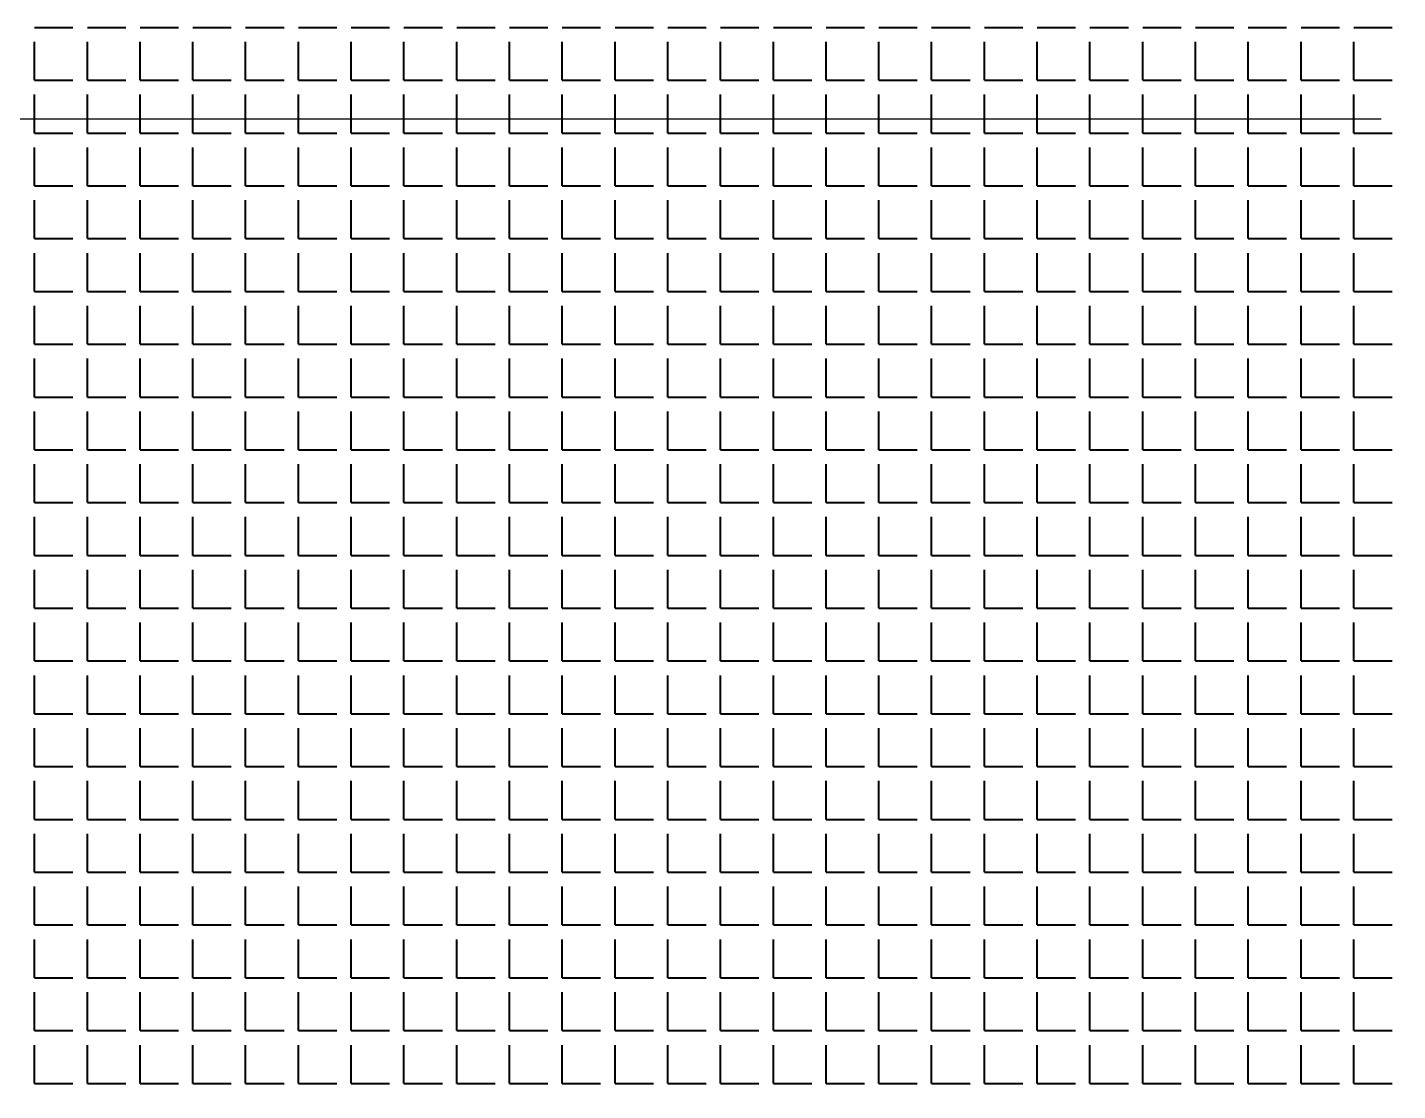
# Model space of a CAD drawing. Header units: millimetres. Extents: x 895788 to 1136524, y -21936 to 400945.
# Drawn here: x 929098.11 to 929119.49, y 271147.3 to 271163.89 of the extents above; entities that cross this region are included whole.
import ezdxf

# ---------------------------------------------------------------- set-up
doc = ezdxf.new("R2010")
doc.units = ezdxf.units.MM
doc.layers.add('GRANIT', color=10, linetype='Continuous', lineweight=30)

msp = doc.modelspace()

# ---------------------------------------------------------------- linework, layer by layer
at = {"lineweight": 30}
msp.add_line((928910.732, 271162.463), (929119.232, 271162.463), dxfattribs=at)
at = {"layer": 'GRANIT', "color": 0, "linetype": 'Continuous', "lineweight": 40}
for p, q in [((929098.219, 271163.887), (929098.818, 271163.887)), ((929099.043, 271163.887), (929099.642, 271163.887)), ((929099.866, 271163.887), (929100.465, 271163.887)), ((929100.69, 271163.887), (929101.289, 271163.887)), ((929101.513, 271163.887), (929102.112, 271163.887)), ((929102.337, 271163.887), (929102.936, 271163.887)), ((929103.16, 271163.887), (929103.759, 271163.887)), ((929103.984, 271163.887), (929104.583, 271163.887)), ((929104.807, 271163.887), (929105.406, 271163.887)), ((929105.631, 271163.887), (929106.23, 271163.887)), ((929106.455, 271163.887), (929107.053, 271163.887)), ((929107.278, 271163.887), (929107.877, 271163.887)), ((929108.102, 271163.887), (929108.701, 271163.887)), ((929108.925, 271163.887), (929109.524, 271163.887)), ((929109.749, 271163.887), (929110.348, 271163.887)), ((929110.572, 271163.887), (929111.171, 271163.887)), ((929111.396, 271163.887), (929111.995, 271163.887)), ((929112.219, 271163.887), (929112.818, 271163.887)), ((929113.043, 271163.887), (929113.642, 271163.887)), ((929113.866, 271163.887), (929114.465, 271163.887)), ((929114.69, 271163.887), (929115.289, 271163.887)), ((929115.513, 271163.887), (929116.112, 271163.887)), ((929116.337, 271163.887), (929116.936, 271163.887)), ((929117.16, 271163.887), (929117.759, 271163.887)), ((929117.984, 271163.887), (929118.583, 271163.887)), ((929118.807, 271163.887), (929119.406, 271163.887)), ((929098.219, 271163.063), (929098.219, 271163.662)), ((929099.043, 271163.063), (929099.043, 271163.662)), ((929099.866, 271163.063), (929099.866, 271163.662)), ((929100.69, 271163.063), (929100.69, 271163.662)), ((929101.513, 271163.063), (929101.513, 271163.662)), ((929102.337, 271163.063), (929102.337, 271163.662)), ((929103.16, 271163.063), (929103.16, 271163.662)), ((929103.984, 271163.063), (929103.984, 271163.662)), ((929104.807, 271163.063), (929104.807, 271163.662)), ((929105.631, 271163.063), (929105.631, 271163.662)), ((929106.455, 271163.063), (929106.455, 271163.662)), ((929107.278, 271163.063), (929107.278, 271163.662)), ((929108.102, 271163.063), (929108.102, 271163.662)), ((929108.925, 271163.063), (929108.925, 271163.662)), ((929109.749, 271163.063), (929109.749, 271163.662)), ((929110.572, 271163.063), (929110.572, 271163.662)), ((929111.396, 271163.063), (929111.396, 271163.662)), ((929112.219, 271163.063), (929112.219, 271163.662)), ((929113.043, 271163.063), (929113.043, 271163.662)), ((929113.866, 271163.063), (929113.866, 271163.662)), ((929114.69, 271163.063), (929114.69, 271163.662)), ((929115.513, 271163.063), (929115.513, 271163.662)), ((929116.337, 271163.063), (929116.337, 271163.662)), ((929117.16, 271163.063), (929117.16, 271163.662)), ((929117.984, 271163.063), (929117.984, 271163.662)), ((929118.807, 271163.063), (929118.807, 271163.662)), ((929098.219, 271163.063), (929098.818, 271163.063)), ((929099.043, 271163.063), (929099.642, 271163.063)), ((929099.866, 271163.063), (929100.465, 271163.063)), ((929100.69, 271163.063), (929101.289, 271163.063)), ((929101.513, 271163.063), (929102.112, 271163.063)), ((929102.337, 271163.063), (929102.936, 271163.063)), ((929103.16, 271163.063), (929103.759, 271163.063)), ((929103.984, 271163.063), (929104.583, 271163.063)), ((929104.807, 271163.063), (929105.406, 271163.063)), ((929105.631, 271163.063), (929106.23, 271163.063)), ((929106.455, 271163.063), (929107.053, 271163.063)), ((929107.278, 271163.063), (929107.877, 271163.063)), ((929108.102, 271163.063), (929108.701, 271163.063)), ((929108.925, 271163.063), (929109.524, 271163.063)), ((929109.749, 271163.063), (929110.348, 271163.063)), ((929110.572, 271163.063), (929111.171, 271163.063)), ((929111.396, 271163.063), (929111.995, 271163.063)), ((929112.219, 271163.063), (929112.818, 271163.063)), ((929113.043, 271163.063), (929113.642, 271163.063)), ((929113.866, 271163.063), (929114.465, 271163.063)), ((929114.69, 271163.063), (929115.289, 271163.063)), ((929115.513, 271163.063), (929116.112, 271163.063)), ((929116.337, 271163.063), (929116.936, 271163.063)), ((929117.16, 271163.063), (929117.759, 271163.063)), ((929117.984, 271163.063), (929118.583, 271163.063)), ((929118.807, 271163.063), (929119.406, 271163.063)), ((929098.219, 271162.24), (929098.219, 271162.839)), ((929099.043, 271162.24), (929099.043, 271162.839)), ((929099.866, 271162.24), (929099.866, 271162.839)), ((929100.69, 271162.24), (929100.69, 271162.839)), ((929101.513, 271162.24), (929101.513, 271162.839)), ((929102.337, 271162.24), (929102.337, 271162.839)), ((929103.16, 271162.24), (929103.16, 271162.839)), ((929103.984, 271162.24), (929103.984, 271162.839)), ((929104.807, 271162.24), (929104.807, 271162.839)), ((929105.631, 271162.24), (929105.631, 271162.839)), ((929106.455, 271162.24), (929106.455, 271162.839)), ((929107.278, 271162.24), (929107.278, 271162.839)), ((929108.102, 271162.24), (929108.102, 271162.839)), ((929108.925, 271162.24), (929108.925, 271162.839)), ((929109.749, 271162.24), (929109.749, 271162.839)), ((929110.572, 271162.24), (929110.572, 271162.839)), ((929111.396, 271162.24), (929111.396, 271162.839)), ((929112.219, 271162.24), (929112.219, 271162.839)), ((929113.043, 271162.24), (929113.043, 271162.839)), ((929113.866, 271162.24), (929113.866, 271162.839)), ((929114.69, 271162.24), (929114.69, 271162.839)), ((929115.513, 271162.24), (929115.513, 271162.839)), ((929116.337, 271162.24), (929116.337, 271162.839)), ((929117.16, 271162.24), (929117.16, 271162.839)), ((929117.984, 271162.24), (929117.984, 271162.839)), ((929118.807, 271162.24), (929118.807, 271162.839)), ((929098.219, 271162.24), (929098.818, 271162.24)), ((929099.043, 271162.24), (929099.642, 271162.24)), ((929099.866, 271162.24), (929100.465, 271162.24)), ((929100.69, 271162.24), (929101.289, 271162.24)), ((929101.513, 271162.24), (929102.112, 271162.24)), ((929102.337, 271162.24), (929102.936, 271162.24)), ((929103.16, 271162.24), (929103.759, 271162.24)), ((929103.984, 271162.24), (929104.583, 271162.24)), ((929104.807, 271162.24), (929105.406, 271162.24)), ((929105.631, 271162.24), (929106.23, 271162.24)), ((929106.455, 271162.24), (929107.053, 271162.24)), ((929107.278, 271162.24), (929107.877, 271162.24)), ((929108.102, 271162.24), (929108.701, 271162.24)), ((929108.925, 271162.24), (929109.524, 271162.24)), ((929109.749, 271162.24), (929110.348, 271162.24)), ((929110.572, 271162.24), (929111.171, 271162.24)), ((929111.396, 271162.24), (929111.995, 271162.24)), ((929112.219, 271162.24), (929112.818, 271162.24)), ((929113.043, 271162.24), (929113.642, 271162.24)), ((929113.866, 271162.24), (929114.465, 271162.24)), ((929114.69, 271162.24), (929115.289, 271162.24)), ((929115.513, 271162.24), (929116.112, 271162.24)), ((929116.337, 271162.24), (929116.936, 271162.24)), ((929117.16, 271162.24), (929117.759, 271162.24)), ((929117.984, 271162.24), (929118.583, 271162.24)), ((929118.807, 271162.24), (929119.406, 271162.24)), ((929098.219, 271161.416), (929098.219, 271162.015)), ((929099.043, 271161.416), (929099.043, 271162.015)), ((929099.866, 271161.416), (929099.866, 271162.015)), ((929100.69, 271161.416), (929100.69, 271162.015)), ((929101.513, 271161.416), (929101.513, 271162.015)), ((929102.337, 271161.416), (929102.337, 271162.015)), ((929103.16, 271161.416), (929103.16, 271162.015)), ((929103.984, 271161.416), (929103.984, 271162.015)), ((929104.807, 271161.416), (929104.807, 271162.015)), ((929105.631, 271161.416), (929105.631, 271162.015)), ((929106.455, 271161.416), (929106.455, 271162.015)), ((929107.278, 271161.416), (929107.278, 271162.015)), ((929108.102, 271161.416), (929108.102, 271162.015)), ((929108.925, 271161.416), (929108.925, 271162.015)), ((929109.749, 271161.416), (929109.749, 271162.015)), ((929110.572, 271161.416), (929110.572, 271162.015)), ((929111.396, 271161.416), (929111.396, 271162.015)), ((929112.219, 271161.416), (929112.219, 271162.015)), ((929113.043, 271161.416), (929113.043, 271162.015)), ((929113.866, 271161.416), (929113.866, 271162.015)), ((929114.69, 271161.416), (929114.69, 271162.015)), ((929115.513, 271161.416), (929115.513, 271162.015)), ((929116.337, 271161.416), (929116.337, 271162.015)), ((929117.16, 271161.416), (929117.16, 271162.015)), ((929117.984, 271161.416), (929117.984, 271162.015)), ((929118.807, 271161.416), (929118.807, 271162.015)), ((929098.219, 271161.416), (929098.818, 271161.416)), ((929099.043, 271161.416), (929099.642, 271161.416)), ((929099.866, 271161.416), (929100.465, 271161.416)), ((929100.69, 271161.416), (929101.289, 271161.416)), ((929101.513, 271161.416), (929102.112, 271161.416)), ((929102.337, 271161.416), (929102.936, 271161.416)), ((929103.16, 271161.416), (929103.759, 271161.416)), ((929103.984, 271161.416), (929104.583, 271161.416)), ((929104.807, 271161.416), (929105.406, 271161.416)), ((929105.631, 271161.416), (929106.23, 271161.416)), ((929106.455, 271161.416), (929107.053, 271161.416)), ((929107.278, 271161.416), (929107.877, 271161.416)), ((929108.102, 271161.416), (929108.701, 271161.416)), ((929108.925, 271161.416), (929109.524, 271161.416)), ((929109.749, 271161.416), (929110.348, 271161.416)), ((929110.572, 271161.416), (929111.171, 271161.416)), ((929111.396, 271161.416), (929111.995, 271161.416)), ((929112.219, 271161.416), (929112.818, 271161.416)), ((929113.043, 271161.416), (929113.642, 271161.416)), ((929113.866, 271161.416), (929114.465, 271161.416)), ((929114.69, 271161.416), (929115.289, 271161.416)), ((929115.513, 271161.416), (929116.112, 271161.416)), ((929116.337, 271161.416), (929116.936, 271161.416)), ((929117.16, 271161.416), (929117.759, 271161.416)), ((929117.984, 271161.416), (929118.583, 271161.416)), ((929118.807, 271161.416), (929119.406, 271161.416)), ((929098.219, 271160.593), (929098.219, 271161.192)), ((929099.043, 271160.593), (929099.043, 271161.192)), ((929099.866, 271160.593), (929099.866, 271161.192)), ((929100.69, 271160.593), (929100.69, 271161.192)), ((929101.513, 271160.593), (929101.513, 271161.192)), ((929102.337, 271160.593), (929102.337, 271161.192)), ((929103.16, 271160.593), (929103.16, 271161.192)), ((929103.984, 271160.593), (929103.984, 271161.192)), ((929104.807, 271160.593), (929104.807, 271161.192)), ((929105.631, 271160.593), (929105.631, 271161.192)), ((929106.455, 271160.593), (929106.455, 271161.192)), ((929107.278, 271160.593), (929107.278, 271161.192)), ((929108.102, 271160.593), (929108.102, 271161.192)), ((929108.925, 271160.593), (929108.925, 271161.192)), ((929109.749, 271160.593), (929109.749, 271161.192)), ((929110.572, 271160.593), (929110.572, 271161.192)), ((929111.396, 271160.593), (929111.396, 271161.192)), ((929112.219, 271160.593), (929112.219, 271161.192)), ((929113.043, 271160.593), (929113.043, 271161.192)), ((929113.866, 271160.593), (929113.866, 271161.192)), ((929114.69, 271160.593), (929114.69, 271161.192)), ((929115.513, 271160.593), (929115.513, 271161.192)), ((929116.337, 271160.593), (929116.337, 271161.192)), ((929117.16, 271160.593), (929117.16, 271161.192)), ((929117.984, 271160.593), (929117.984, 271161.192)), ((929118.807, 271160.593), (929118.807, 271161.192)), ((929098.219, 271160.593), (929098.818, 271160.593)), ((929099.043, 271160.593), (929099.642, 271160.593)), ((929099.866, 271160.593), (929100.465, 271160.593)), ((929100.69, 271160.593), (929101.289, 271160.593)), ((929101.513, 271160.593), (929102.112, 271160.593)), ((929102.337, 271160.593), (929102.936, 271160.593)), ((929103.16, 271160.593), (929103.759, 271160.593)), ((929103.984, 271160.593), (929104.583, 271160.593)), ((929104.807, 271160.593), (929105.406, 271160.593)), ((929105.631, 271160.593), (929106.23, 271160.593)), ((929106.455, 271160.593), (929107.053, 271160.593)), ((929107.278, 271160.593), (929107.877, 271160.593)), ((929108.102, 271160.593), (929108.701, 271160.593)), ((929108.925, 271160.593), (929109.524, 271160.593)), ((929109.749, 271160.593), (929110.348, 271160.593)), ((929110.572, 271160.593), (929111.171, 271160.593)), ((929111.396, 271160.593), (929111.995, 271160.593)), ((929112.219, 271160.593), (929112.818, 271160.593)), ((929113.043, 271160.593), (929113.642, 271160.593)), ((929113.866, 271160.593), (929114.465, 271160.593)), ((929114.69, 271160.593), (929115.289, 271160.593)), ((929115.513, 271160.593), (929116.112, 271160.593)), ((929116.337, 271160.593), (929116.936, 271160.593)), ((929117.16, 271160.593), (929117.759, 271160.593)), ((929117.984, 271160.593), (929118.583, 271160.593)), ((929118.807, 271160.593), (929119.406, 271160.593)), ((929098.219, 271159.769), (929098.219, 271160.368)), ((929099.043, 271159.769), (929099.043, 271160.368)), ((929099.866, 271159.769), (929099.866, 271160.368)), ((929100.69, 271159.769), (929100.69, 271160.368)), ((929101.513, 271159.769), (929101.513, 271160.368)), ((929102.337, 271159.769), (929102.337, 271160.368)), ((929103.16, 271159.769), (929103.16, 271160.368)), ((929103.984, 271159.769), (929103.984, 271160.368)), ((929104.807, 271159.769), (929104.807, 271160.368)), ((929105.631, 271159.769), (929105.631, 271160.368)), ((929106.455, 271159.769), (929106.455, 271160.368)), ((929107.278, 271159.769), (929107.278, 271160.368)), ((929108.102, 271159.769), (929108.102, 271160.368)), ((929108.925, 271159.769), (929108.925, 271160.368)), ((929109.749, 271159.769), (929109.749, 271160.368)), ((929110.572, 271159.769), (929110.572, 271160.368)), ((929111.396, 271159.769), (929111.396, 271160.368)), ((929112.219, 271159.769), (929112.219, 271160.368)), ((929113.043, 271159.769), (929113.043, 271160.368)), ((929113.866, 271159.769), (929113.866, 271160.368)), ((929114.69, 271159.769), (929114.69, 271160.368)), ((929115.513, 271159.769), (929115.513, 271160.368)), ((929116.337, 271159.769), (929116.337, 271160.368)), ((929117.16, 271159.769), (929117.16, 271160.368)), ((929117.984, 271159.769), (929117.984, 271160.368)), ((929118.807, 271159.769), (929118.807, 271160.368)), ((929098.219, 271159.769), (929098.818, 271159.769)), ((929099.043, 271159.769), (929099.642, 271159.769)), ((929099.866, 271159.769), (929100.465, 271159.769)), ((929100.69, 271159.769), (929101.289, 271159.769)), ((929101.513, 271159.769), (929102.112, 271159.769)), ((929102.337, 271159.769), (929102.936, 271159.769)), ((929103.16, 271159.769), (929103.759, 271159.769)), ((929103.984, 271159.769), (929104.583, 271159.769)), ((929104.807, 271159.769), (929105.406, 271159.769)), ((929105.631, 271159.769), (929106.23, 271159.769)), ((929106.455, 271159.769), (929107.053, 271159.769)), ((929107.278, 271159.769), (929107.877, 271159.769)), ((929108.102, 271159.769), (929108.701, 271159.769)), ((929108.925, 271159.769), (929109.524, 271159.769)), ((929109.749, 271159.769), (929110.348, 271159.769)), ((929110.572, 271159.769), (929111.171, 271159.769)), ((929111.396, 271159.769), (929111.995, 271159.769)), ((929112.219, 271159.769), (929112.818, 271159.769)), ((929113.043, 271159.769), (929113.642, 271159.769)), ((929113.866, 271159.769), (929114.465, 271159.769)), ((929114.69, 271159.769), (929115.289, 271159.769)), ((929115.513, 271159.769), (929116.112, 271159.769)), ((929116.337, 271159.769), (929116.936, 271159.769)), ((929117.16, 271159.769), (929117.759, 271159.769)), ((929117.984, 271159.769), (929118.583, 271159.769)), ((929118.807, 271159.769), (929119.406, 271159.769)), ((929098.219, 271158.946), (929098.219, 271159.545)), ((929099.043, 271158.946), (929099.043, 271159.545)), ((929099.866, 271158.946), (929099.866, 271159.545)), ((929100.69, 271158.946), (929100.69, 271159.545)), ((929101.513, 271158.946), (929101.513, 271159.545)), ((929102.337, 271158.946), (929102.337, 271159.545)), ((929103.16, 271158.946), (929103.16, 271159.545)), ((929103.984, 271158.946), (929103.984, 271159.545)), ((929104.807, 271158.946), (929104.807, 271159.545)), ((929105.631, 271158.946), (929105.631, 271159.545)), ((929106.455, 271158.946), (929106.455, 271159.545)), ((929107.278, 271158.946), (929107.278, 271159.545)), ((929108.102, 271158.946), (929108.102, 271159.545)), ((929108.925, 271158.946), (929108.925, 271159.545)), ((929109.749, 271158.946), (929109.749, 271159.545)), ((929110.572, 271158.946), (929110.572, 271159.545)), ((929111.396, 271158.946), (929111.396, 271159.545)), ((929112.219, 271158.946), (929112.219, 271159.545)), ((929113.043, 271158.946), (929113.043, 271159.545)), ((929113.866, 271158.946), (929113.866, 271159.545)), ((929114.69, 271158.946), (929114.69, 271159.545)), ((929115.513, 271158.946), (929115.513, 271159.545)), ((929116.337, 271158.946), (929116.337, 271159.545)), ((929117.16, 271158.946), (929117.16, 271159.545)), ((929117.984, 271158.946), (929117.984, 271159.545)), ((929118.807, 271158.946), (929118.807, 271159.545)), ((929098.219, 271158.946), (929098.818, 271158.946)), ((929099.043, 271158.946), (929099.642, 271158.946)), ((929099.866, 271158.946), (929100.465, 271158.946)), ((929100.69, 271158.946), (929101.289, 271158.946)), ((929101.513, 271158.946), (929102.112, 271158.946)), ((929102.337, 271158.946), (929102.936, 271158.946)), ((929103.16, 271158.946), (929103.759, 271158.946)), ((929103.984, 271158.946), (929104.583, 271158.946)), ((929104.807, 271158.946), (929105.406, 271158.946)), ((929105.631, 271158.946), (929106.23, 271158.946)), ((929106.455, 271158.946), (929107.053, 271158.946)), ((929107.278, 271158.946), (929107.877, 271158.946)), ((929108.102, 271158.946), (929108.701, 271158.946)), ((929108.925, 271158.946), (929109.524, 271158.946)), ((929109.749, 271158.946), (929110.348, 271158.946)), ((929110.572, 271158.946), (929111.171, 271158.946)), ((929111.396, 271158.946), (929111.995, 271158.946)), ((929112.219, 271158.946), (929112.818, 271158.946)), ((929113.043, 271158.946), (929113.642, 271158.946)), ((929113.866, 271158.946), (929114.465, 271158.946)), ((929114.69, 271158.946), (929115.289, 271158.946)), ((929115.513, 271158.946), (929116.112, 271158.946)), ((929116.337, 271158.946), (929116.936, 271158.946)), ((929117.16, 271158.946), (929117.759, 271158.946)), ((929117.984, 271158.946), (929118.583, 271158.946)), ((929118.807, 271158.946), (929119.406, 271158.946)), ((929098.219, 271158.122), (929098.219, 271158.721)), ((929099.043, 271158.122), (929099.043, 271158.721)), ((929099.866, 271158.122), (929099.866, 271158.721)), ((929100.69, 271158.122), (929100.69, 271158.721)), ((929101.513, 271158.122), (929101.513, 271158.721)), ((929102.337, 271158.122), (929102.337, 271158.721)), ((929103.16, 271158.122), (929103.16, 271158.721)), ((929103.984, 271158.122), (929103.984, 271158.721)), ((929104.807, 271158.122), (929104.807, 271158.721)), ((929105.631, 271158.122), (929105.631, 271158.721)), ((929106.455, 271158.122), (929106.455, 271158.721)), ((929107.278, 271158.122), (929107.278, 271158.721)), ((929108.102, 271158.122), (929108.102, 271158.721)), ((929108.925, 271158.122), (929108.925, 271158.721)), ((929109.749, 271158.122), (929109.749, 271158.721)), ((929110.572, 271158.122), (929110.572, 271158.721)), ((929111.396, 271158.122), (929111.396, 271158.721)), ((929112.219, 271158.122), (929112.219, 271158.721)), ((929113.043, 271158.122), (929113.043, 271158.721)), ((929113.866, 271158.122), (929113.866, 271158.721)), ((929114.69, 271158.122), (929114.69, 271158.721)), ((929115.513, 271158.122), (929115.513, 271158.721)), ((929116.337, 271158.122), (929116.337, 271158.721)), ((929117.16, 271158.122), (929117.16, 271158.721)), ((929117.984, 271158.122), (929117.984, 271158.721)), ((929118.807, 271158.122), (929118.807, 271158.721)), ((929098.219, 271158.122), (929098.818, 271158.122)), ((929099.043, 271158.122), (929099.642, 271158.122)), ((929099.866, 271158.122), (929100.465, 271158.122)), ((929100.69, 271158.122), (929101.289, 271158.122)), ((929101.513, 271158.122), (929102.112, 271158.122)), ((929102.337, 271158.122), (929102.936, 271158.122)), ((929103.16, 271158.122), (929103.759, 271158.122)), ((929103.984, 271158.122), (929104.583, 271158.122)), ((929104.807, 271158.122), (929105.406, 271158.122)), ((929105.631, 271158.122), (929106.23, 271158.122)), ((929106.455, 271158.122), (929107.053, 271158.122)), ((929107.278, 271158.122), (929107.877, 271158.122)), ((929108.102, 271158.122), (929108.701, 271158.122)), ((929108.925, 271158.122), (929109.524, 271158.122)), ((929109.749, 271158.122), (929110.348, 271158.122)), ((929110.572, 271158.122), (929111.171, 271158.122)), ((929111.396, 271158.122), (929111.995, 271158.122)), ((929112.219, 271158.122), (929112.818, 271158.122)), ((929113.043, 271158.122), (929113.642, 271158.122)), ((929113.866, 271158.122), (929114.465, 271158.122)), ((929114.69, 271158.122), (929115.289, 271158.122)), ((929115.513, 271158.122), (929116.112, 271158.122)), ((929116.337, 271158.122), (929116.936, 271158.122)), ((929117.16, 271158.122), (929117.759, 271158.122)), ((929117.984, 271158.122), (929118.583, 271158.122)), ((929118.807, 271158.122), (929119.406, 271158.122)), ((929098.219, 271157.299), (929098.219, 271157.898)), ((929099.043, 271157.299), (929099.043, 271157.898)), ((929099.866, 271157.299), (929099.866, 271157.898)), ((929100.69, 271157.299), (929100.69, 271157.898)), ((929101.513, 271157.299), (929101.513, 271157.898)), ((929102.337, 271157.299), (929102.337, 271157.898)), ((929103.16, 271157.299), (929103.16, 271157.898)), ((929103.984, 271157.299), (929103.984, 271157.898)), ((929104.807, 271157.299), (929104.807, 271157.898)), ((929105.631, 271157.299), (929105.631, 271157.898)), ((929106.455, 271157.299), (929106.455, 271157.898)), ((929107.278, 271157.299), (929107.278, 271157.898)), ((929108.102, 271157.299), (929108.102, 271157.898)), ((929108.925, 271157.299), (929108.925, 271157.898)), ((929109.749, 271157.299), (929109.749, 271157.898)), ((929110.572, 271157.299), (929110.572, 271157.898)), ((929111.396, 271157.299), (929111.396, 271157.898)), ((929112.219, 271157.299), (929112.219, 271157.898)), ((929113.043, 271157.299), (929113.043, 271157.898)), ((929113.866, 271157.299), (929113.866, 271157.898)), ((929114.69, 271157.299), (929114.69, 271157.898)), ((929115.513, 271157.299), (929115.513, 271157.898)), ((929116.337, 271157.299), (929116.337, 271157.898)), ((929117.16, 271157.299), (929117.16, 271157.898)), ((929117.984, 271157.299), (929117.984, 271157.898)), ((929118.807, 271157.299), (929118.807, 271157.898)), ((929098.219, 271157.299), (929098.818, 271157.299)), ((929099.043, 271157.299), (929099.642, 271157.299)), ((929099.866, 271157.299), (929100.465, 271157.299)), ((929100.69, 271157.299), (929101.289, 271157.299)), ((929101.513, 271157.299), (929102.112, 271157.299)), ((929102.337, 271157.299), (929102.936, 271157.299)), ((929103.16, 271157.299), (929103.759, 271157.299)), ((929103.984, 271157.299), (929104.583, 271157.299)), ((929104.807, 271157.299), (929105.406, 271157.299)), ((929105.631, 271157.299), (929106.23, 271157.299)), ((929106.455, 271157.299), (929107.053, 271157.299)), ((929107.278, 271157.299), (929107.877, 271157.299)), ((929108.102, 271157.299), (929108.701, 271157.299)), ((929108.925, 271157.299), (929109.524, 271157.299)), ((929109.749, 271157.299), (929110.348, 271157.299)), ((929110.572, 271157.299), (929111.171, 271157.299)), ((929111.396, 271157.299), (929111.995, 271157.299)), ((929112.219, 271157.299), (929112.818, 271157.299)), ((929113.043, 271157.299), (929113.642, 271157.299)), ((929113.866, 271157.299), (929114.465, 271157.299)), ((929114.69, 271157.299), (929115.289, 271157.299)), ((929115.513, 271157.299), (929116.112, 271157.299)), ((929116.337, 271157.299), (929116.936, 271157.299)), ((929117.16, 271157.299), (929117.759, 271157.299)), ((929117.984, 271157.299), (929118.583, 271157.299)), ((929118.807, 271157.299), (929119.406, 271157.299)), ((929098.219, 271156.475), (929098.219, 271157.074)), ((929099.043, 271156.475), (929099.043, 271157.074)), ((929099.866, 271156.475), (929099.866, 271157.074)), ((929100.69, 271156.475), (929100.69, 271157.074)), ((929101.513, 271156.475), (929101.513, 271157.074)), ((929102.337, 271156.475), (929102.337, 271157.074)), ((929103.16, 271156.475), (929103.16, 271157.074)), ((929103.984, 271156.475), (929103.984, 271157.074)), ((929104.807, 271156.475), (929104.807, 271157.074)), ((929105.631, 271156.475), (929105.631, 271157.074)), ((929106.455, 271156.475), (929106.455, 271157.074)), ((929107.278, 271156.475), (929107.278, 271157.074)), ((929108.102, 271156.475), (929108.102, 271157.074)), ((929108.925, 271156.475), (929108.925, 271157.074)), ((929109.749, 271156.475), (929109.749, 271157.074)), ((929110.572, 271156.475), (929110.572, 271157.074)), ((929111.396, 271156.475), (929111.396, 271157.074)), ((929112.219, 271156.475), (929112.219, 271157.074)), ((929113.043, 271156.475), (929113.043, 271157.074)), ((929113.866, 271156.475), (929113.866, 271157.074)), ((929114.69, 271156.475), (929114.69, 271157.074)), ((929115.513, 271156.475), (929115.513, 271157.074)), ((929116.337, 271156.475), (929116.337, 271157.074)), ((929117.16, 271156.475), (929117.16, 271157.074)), ((929117.984, 271156.475), (929117.984, 271157.074)), ((929118.807, 271156.475), (929118.807, 271157.074)), ((929098.219, 271156.475), (929098.818, 271156.475)), ((929099.043, 271156.475), (929099.642, 271156.475)), ((929099.866, 271156.475), (929100.465, 271156.475)), ((929100.69, 271156.475), (929101.289, 271156.475)), ((929101.513, 271156.475), (929102.112, 271156.475)), ((929102.337, 271156.475), (929102.936, 271156.475)), ((929103.16, 271156.475), (929103.759, 271156.475)), ((929103.984, 271156.475), (929104.583, 271156.475)), ((929104.807, 271156.475), (929105.406, 271156.475)), ((929105.631, 271156.475), (929106.23, 271156.475)), ((929106.455, 271156.475), (929107.053, 271156.475)), ((929107.278, 271156.475), (929107.877, 271156.475)), ((929108.102, 271156.475), (929108.701, 271156.475)), ((929108.925, 271156.475), (929109.524, 271156.475)), ((929109.749, 271156.475), (929110.348, 271156.475)), ((929110.572, 271156.475), (929111.171, 271156.475)), ((929111.396, 271156.475), (929111.995, 271156.475)), ((929112.219, 271156.475), (929112.818, 271156.475)), ((929113.043, 271156.475), (929113.642, 271156.475)), ((929113.866, 271156.475), (929114.465, 271156.475)), ((929114.69, 271156.475), (929115.289, 271156.475)), ((929115.513, 271156.475), (929116.112, 271156.475)), ((929116.337, 271156.475), (929116.936, 271156.475)), ((929117.16, 271156.475), (929117.759, 271156.475)), ((929117.984, 271156.475), (929118.583, 271156.475)), ((929118.807, 271156.475), (929119.406, 271156.475)), ((929098.219, 271155.652), (929098.219, 271156.251)), ((929099.043, 271155.652), (929099.043, 271156.251)), ((929099.866, 271155.652), (929099.866, 271156.251)), ((929100.69, 271155.652), (929100.69, 271156.251)), ((929101.513, 271155.652), (929101.513, 271156.251)), ((929102.337, 271155.652), (929102.337, 271156.251)), ((929103.16, 271155.652), (929103.16, 271156.251)), ((929103.984, 271155.652), (929103.984, 271156.251)), ((929104.807, 271155.652), (929104.807, 271156.251)), ((929105.631, 271155.652), (929105.631, 271156.251)), ((929106.455, 271155.652), (929106.455, 271156.251)), ((929107.278, 271155.652), (929107.278, 271156.251)), ((929108.102, 271155.652), (929108.102, 271156.251)), ((929108.925, 271155.652), (929108.925, 271156.251)), ((929109.749, 271155.652), (929109.749, 271156.251)), ((929110.572, 271155.652), (929110.572, 271156.251)), ((929111.396, 271155.652), (929111.396, 271156.251)), ((929112.219, 271155.652), (929112.219, 271156.251)), ((929113.043, 271155.652), (929113.043, 271156.251)), ((929113.866, 271155.652), (929113.866, 271156.251)), ((929114.69, 271155.652), (929114.69, 271156.251)), ((929115.513, 271155.652), (929115.513, 271156.251)), ((929116.337, 271155.652), (929116.337, 271156.251)), ((929117.16, 271155.652), (929117.16, 271156.251)), ((929117.984, 271155.652), (929117.984, 271156.251)), ((929118.807, 271155.652), (929118.807, 271156.251)), ((929098.219, 271155.652), (929098.818, 271155.652)), ((929099.043, 271155.652), (929099.642, 271155.652)), ((929099.866, 271155.652), (929100.465, 271155.652)), ((929100.69, 271155.652), (929101.289, 271155.652)), ((929101.513, 271155.652), (929102.112, 271155.652)), ((929102.337, 271155.652), (929102.936, 271155.652)), ((929103.16, 271155.652), (929103.759, 271155.652)), ((929103.984, 271155.652), (929104.583, 271155.652)), ((929104.807, 271155.652), (929105.406, 271155.652)), ((929105.631, 271155.652), (929106.23, 271155.652)), ((929106.455, 271155.652), (929107.053, 271155.652)), ((929107.278, 271155.652), (929107.877, 271155.652)), ((929108.102, 271155.652), (929108.701, 271155.652)), ((929108.925, 271155.652), (929109.524, 271155.652)), ((929109.749, 271155.652), (929110.348, 271155.652)), ((929110.572, 271155.652), (929111.171, 271155.652)), ((929111.396, 271155.652), (929111.995, 271155.652)), ((929112.219, 271155.652), (929112.818, 271155.652)), ((929113.043, 271155.652), (929113.642, 271155.652)), ((929113.866, 271155.652), (929114.465, 271155.652)), ((929114.69, 271155.652), (929115.289, 271155.652)), ((929115.513, 271155.652), (929116.112, 271155.652)), ((929116.337, 271155.652), (929116.936, 271155.652)), ((929117.16, 271155.652), (929117.759, 271155.652)), ((929117.984, 271155.652), (929118.583, 271155.652)), ((929118.807, 271155.652), (929119.406, 271155.652)), ((929098.219, 271154.828), (929098.219, 271155.427)), ((929099.043, 271154.828), (929099.043, 271155.427)), ((929099.866, 271154.828), (929099.866, 271155.427)), ((929100.69, 271154.828), (929100.69, 271155.427)), ((929101.513, 271154.828), (929101.513, 271155.427)), ((929102.337, 271154.828), (929102.337, 271155.427)), ((929103.16, 271154.828), (929103.16, 271155.427)), ((929103.984, 271154.828), (929103.984, 271155.427)), ((929104.807, 271154.828), (929104.807, 271155.427)), ((929105.631, 271154.828), (929105.631, 271155.427)), ((929106.455, 271154.828), (929106.455, 271155.427)), ((929107.278, 271154.828), (929107.278, 271155.427)), ((929108.102, 271154.828), (929108.102, 271155.427)), ((929108.925, 271154.828), (929108.925, 271155.427)), ((929109.749, 271154.828), (929109.749, 271155.427)), ((929110.572, 271154.828), (929110.572, 271155.427)), ((929111.396, 271154.828), (929111.396, 271155.427)), ((929112.219, 271154.828), (929112.219, 271155.427)), ((929113.043, 271154.828), (929113.043, 271155.427)), ((929113.866, 271154.828), (929113.866, 271155.427)), ((929114.69, 271154.828), (929114.69, 271155.427)), ((929115.513, 271154.828), (929115.513, 271155.427)), ((929116.337, 271154.828), (929116.337, 271155.427)), ((929117.16, 271154.828), (929117.16, 271155.427)), ((929117.984, 271154.828), (929117.984, 271155.427)), ((929118.807, 271154.828), (929118.807, 271155.427)), ((929098.219, 271154.828), (929098.818, 271154.828)), ((929099.043, 271154.828), (929099.642, 271154.828)), ((929099.866, 271154.828), (929100.465, 271154.828)), ((929100.69, 271154.828), (929101.289, 271154.828)), ((929101.513, 271154.828), (929102.112, 271154.828)), ((929102.337, 271154.828), (929102.936, 271154.828)), ((929103.16, 271154.828), (929103.759, 271154.828)), ((929103.984, 271154.828), (929104.583, 271154.828)), ((929104.807, 271154.828), (929105.406, 271154.828)), ((929105.631, 271154.828), (929106.23, 271154.828)), ((929106.455, 271154.828), (929107.053, 271154.828)), ((929107.278, 271154.828), (929107.877, 271154.828)), ((929108.102, 271154.828), (929108.701, 271154.828)), ((929108.925, 271154.828), (929109.524, 271154.828)), ((929109.749, 271154.828), (929110.348, 271154.828)), ((929110.572, 271154.828), (929111.171, 271154.828)), ((929111.396, 271154.828), (929111.995, 271154.828)), ((929112.219, 271154.828), (929112.818, 271154.828)), ((929113.043, 271154.828), (929113.642, 271154.828)), ((929113.866, 271154.828), (929114.465, 271154.828)), ((929114.69, 271154.828), (929115.289, 271154.828)), ((929115.513, 271154.828), (929116.112, 271154.828)), ((929116.337, 271154.828), (929116.936, 271154.828)), ((929117.16, 271154.828), (929117.759, 271154.828)), ((929117.984, 271154.828), (929118.583, 271154.828)), ((929118.807, 271154.828), (929119.406, 271154.828)), ((929098.219, 271154.005), (929098.219, 271154.604)), ((929099.043, 271154.005), (929099.043, 271154.604)), ((929099.866, 271154.005), (929099.866, 271154.604)), ((929100.69, 271154.005), (929100.69, 271154.604)), ((929101.513, 271154.005), (929101.513, 271154.604)), ((929102.337, 271154.005), (929102.337, 271154.604)), ((929103.16, 271154.005), (929103.16, 271154.604)), ((929103.984, 271154.005), (929103.984, 271154.604)), ((929104.807, 271154.005), (929104.807, 271154.604)), ((929105.631, 271154.005), (929105.631, 271154.604)), ((929106.455, 271154.005), (929106.455, 271154.604)), ((929107.278, 271154.005), (929107.278, 271154.604)), ((929108.102, 271154.005), (929108.102, 271154.604)), ((929108.925, 271154.005), (929108.925, 271154.604)), ((929109.749, 271154.005), (929109.749, 271154.604)), ((929110.572, 271154.005), (929110.572, 271154.604)), ((929111.396, 271154.005), (929111.396, 271154.604)), ((929112.219, 271154.005), (929112.219, 271154.604)), ((929113.043, 271154.005), (929113.043, 271154.604)), ((929113.866, 271154.005), (929113.866, 271154.604)), ((929114.69, 271154.005), (929114.69, 271154.604)), ((929115.513, 271154.005), (929115.513, 271154.604)), ((929116.337, 271154.005), (929116.337, 271154.604)), ((929117.16, 271154.005), (929117.16, 271154.604)), ((929117.984, 271154.005), (929117.984, 271154.604)), ((929118.807, 271154.005), (929118.807, 271154.604)), ((929098.219, 271154.005), (929098.818, 271154.005)), ((929099.043, 271154.005), (929099.642, 271154.005)), ((929099.866, 271154.005), (929100.465, 271154.005)), ((929100.69, 271154.005), (929101.289, 271154.005)), ((929101.513, 271154.005), (929102.112, 271154.005)), ((929102.337, 271154.005), (929102.936, 271154.005)), ((929103.16, 271154.005), (929103.759, 271154.005)), ((929103.984, 271154.005), (929104.583, 271154.005)), ((929104.807, 271154.005), (929105.406, 271154.005)), ((929105.631, 271154.005), (929106.23, 271154.005)), ((929106.455, 271154.005), (929107.053, 271154.005)), ((929107.278, 271154.005), (929107.877, 271154.005)), ((929108.102, 271154.005), (929108.701, 271154.005)), ((929108.925, 271154.005), (929109.524, 271154.005)), ((929109.749, 271154.005), (929110.348, 271154.005)), ((929110.572, 271154.005), (929111.171, 271154.005)), ((929111.396, 271154.005), (929111.995, 271154.005)), ((929112.219, 271154.005), (929112.818, 271154.005)), ((929113.043, 271154.005), (929113.642, 271154.005)), ((929113.866, 271154.005), (929114.465, 271154.005)), ((929114.69, 271154.005), (929115.289, 271154.005)), ((929115.513, 271154.005), (929116.112, 271154.005)), ((929116.337, 271154.005), (929116.936, 271154.005)), ((929117.16, 271154.005), (929117.759, 271154.005)), ((929117.984, 271154.005), (929118.583, 271154.005)), ((929118.807, 271154.005), (929119.406, 271154.005)), ((929098.219, 271153.181), (929098.219, 271153.78)), ((929099.043, 271153.181), (929099.043, 271153.78)), ((929099.866, 271153.181), (929099.866, 271153.78)), ((929100.69, 271153.181), (929100.69, 271153.78)), ((929101.513, 271153.181), (929101.513, 271153.78)), ((929102.337, 271153.181), (929102.337, 271153.78)), ((929103.16, 271153.181), (929103.16, 271153.78)), ((929103.984, 271153.181), (929103.984, 271153.78)), ((929104.807, 271153.181), (929104.807, 271153.78)), ((929105.631, 271153.181), (929105.631, 271153.78)), ((929106.455, 271153.181), (929106.455, 271153.78)), ((929107.278, 271153.181), (929107.278, 271153.78)), ((929108.102, 271153.181), (929108.102, 271153.78)), ((929108.925, 271153.181), (929108.925, 271153.78)), ((929109.749, 271153.181), (929109.749, 271153.78)), ((929110.572, 271153.181), (929110.572, 271153.78)), ((929111.396, 271153.181), (929111.396, 271153.78)), ((929112.219, 271153.181), (929112.219, 271153.78)), ((929113.043, 271153.181), (929113.043, 271153.78)), ((929113.866, 271153.181), (929113.866, 271153.78)), ((929114.69, 271153.181), (929114.69, 271153.78)), ((929115.513, 271153.181), (929115.513, 271153.78)), ((929116.337, 271153.181), (929116.337, 271153.78)), ((929117.16, 271153.181), (929117.16, 271153.78)), ((929117.984, 271153.181), (929117.984, 271153.78)), ((929118.807, 271153.181), (929118.807, 271153.78)), ((929098.219, 271153.181), (929098.818, 271153.181)), ((929099.043, 271153.181), (929099.642, 271153.181)), ((929099.866, 271153.181), (929100.465, 271153.181)), ((929100.69, 271153.181), (929101.289, 271153.181)), ((929101.513, 271153.181), (929102.112, 271153.181)), ((929102.337, 271153.181), (929102.936, 271153.181)), ((929103.16, 271153.181), (929103.759, 271153.181)), ((929103.984, 271153.181), (929104.583, 271153.181)), ((929104.807, 271153.181), (929105.406, 271153.181)), ((929105.631, 271153.181), (929106.23, 271153.181)), ((929106.455, 271153.181), (929107.053, 271153.181)), ((929107.278, 271153.181), (929107.877, 271153.181)), ((929108.102, 271153.181), (929108.701, 271153.181)), ((929108.925, 271153.181), (929109.524, 271153.181)), ((929109.749, 271153.181), (929110.348, 271153.181)), ((929110.572, 271153.181), (929111.171, 271153.181)), ((929111.396, 271153.181), (929111.995, 271153.181)), ((929112.219, 271153.181), (929112.818, 271153.181)), ((929113.043, 271153.181), (929113.642, 271153.181)), ((929113.866, 271153.181), (929114.465, 271153.181)), ((929114.69, 271153.181), (929115.289, 271153.181)), ((929115.513, 271153.181), (929116.112, 271153.181)), ((929116.337, 271153.181), (929116.936, 271153.181)), ((929117.16, 271153.181), (929117.759, 271153.181)), ((929117.984, 271153.181), (929118.583, 271153.181)), ((929118.807, 271153.181), (929119.406, 271153.181)), ((929098.219, 271152.358), (929098.219, 271152.956)), ((929099.043, 271152.358), (929099.043, 271152.956)), ((929099.866, 271152.358), (929099.866, 271152.956)), ((929100.69, 271152.358), (929100.69, 271152.956)), ((929101.513, 271152.358), (929101.513, 271152.956)), ((929102.337, 271152.358), (929102.337, 271152.956)), ((929103.16, 271152.358), (929103.16, 271152.956)), ((929103.984, 271152.358), (929103.984, 271152.956)), ((929104.807, 271152.358), (929104.807, 271152.956)), ((929105.631, 271152.358), (929105.631, 271152.956)), ((929106.455, 271152.358), (929106.455, 271152.956)), ((929107.278, 271152.358), (929107.278, 271152.956)), ((929108.102, 271152.358), (929108.102, 271152.956)), ((929108.925, 271152.358), (929108.925, 271152.956)), ((929109.749, 271152.358), (929109.749, 271152.956)), ((929110.572, 271152.358), (929110.572, 271152.956)), ((929111.396, 271152.358), (929111.396, 271152.956)), ((929112.219, 271152.358), (929112.219, 271152.956)), ((929113.043, 271152.358), (929113.043, 271152.956)), ((929113.866, 271152.358), (929113.866, 271152.956)), ((929114.69, 271152.358), (929114.69, 271152.956)), ((929115.513, 271152.358), (929115.513, 271152.956)), ((929116.337, 271152.358), (929116.337, 271152.956)), ((929117.16, 271152.358), (929117.16, 271152.956)), ((929117.984, 271152.358), (929117.984, 271152.956)), ((929118.807, 271152.358), (929118.807, 271152.956)), ((929098.219, 271152.358), (929098.818, 271152.358)), ((929099.043, 271152.358), (929099.642, 271152.358)), ((929099.866, 271152.358), (929100.465, 271152.358)), ((929100.69, 271152.358), (929101.289, 271152.358)), ((929101.513, 271152.358), (929102.112, 271152.358)), ((929102.337, 271152.358), (929102.936, 271152.358)), ((929103.16, 271152.358), (929103.759, 271152.358)), ((929103.984, 271152.358), (929104.583, 271152.358)), ((929104.807, 271152.358), (929105.406, 271152.358)), ((929105.631, 271152.358), (929106.23, 271152.358)), ((929106.455, 271152.358), (929107.053, 271152.358)), ((929107.278, 271152.358), (929107.877, 271152.358)), ((929108.102, 271152.358), (929108.701, 271152.358)), ((929108.925, 271152.358), (929109.524, 271152.358)), ((929109.749, 271152.358), (929110.348, 271152.358)), ((929110.572, 271152.358), (929111.171, 271152.358)), ((929111.396, 271152.358), (929111.995, 271152.358)), ((929112.219, 271152.358), (929112.818, 271152.358)), ((929113.043, 271152.358), (929113.642, 271152.358)), ((929113.866, 271152.358), (929114.465, 271152.358)), ((929114.69, 271152.358), (929115.289, 271152.358)), ((929115.513, 271152.358), (929116.112, 271152.358)), ((929116.337, 271152.358), (929116.936, 271152.358)), ((929117.16, 271152.358), (929117.759, 271152.358)), ((929117.984, 271152.358), (929118.583, 271152.358)), ((929118.807, 271152.358), (929119.406, 271152.358)), ((929098.219, 271151.534), (929098.219, 271152.133)), ((929099.043, 271151.534), (929099.043, 271152.133)), ((929099.866, 271151.534), (929099.866, 271152.133)), ((929100.69, 271151.534), (929100.69, 271152.133)), ((929101.513, 271151.534), (929101.513, 271152.133)), ((929102.337, 271151.534), (929102.337, 271152.133)), ((929103.16, 271151.534), (929103.16, 271152.133)), ((929103.984, 271151.534), (929103.984, 271152.133)), ((929104.807, 271151.534), (929104.807, 271152.133)), ((929105.631, 271151.534), (929105.631, 271152.133)), ((929106.455, 271151.534), (929106.455, 271152.133)), ((929107.278, 271151.534), (929107.278, 271152.133)), ((929108.102, 271151.534), (929108.102, 271152.133)), ((929108.925, 271151.534), (929108.925, 271152.133)), ((929109.749, 271151.534), (929109.749, 271152.133)), ((929110.572, 271151.534), (929110.572, 271152.133)), ((929111.396, 271151.534), (929111.396, 271152.133)), ((929112.219, 271151.534), (929112.219, 271152.133)), ((929113.043, 271151.534), (929113.043, 271152.133)), ((929113.866, 271151.534), (929113.866, 271152.133)), ((929114.69, 271151.534), (929114.69, 271152.133)), ((929115.513, 271151.534), (929115.513, 271152.133)), ((929116.337, 271151.534), (929116.337, 271152.133)), ((929117.16, 271151.534), (929117.16, 271152.133)), ((929117.984, 271151.534), (929117.984, 271152.133)), ((929118.807, 271151.534), (929118.807, 271152.133)), ((929098.219, 271151.534), (929098.818, 271151.534)), ((929099.043, 271151.534), (929099.642, 271151.534)), ((929099.866, 271151.534), (929100.465, 271151.534)), ((929100.69, 271151.534), (929101.289, 271151.534)), ((929101.513, 271151.534), (929102.112, 271151.534)), ((929102.337, 271151.534), (929102.936, 271151.534)), ((929103.16, 271151.534), (929103.759, 271151.534)), ((929103.984, 271151.534), (929104.583, 271151.534)), ((929104.807, 271151.534), (929105.406, 271151.534)), ((929105.631, 271151.534), (929106.23, 271151.534)), ((929106.455, 271151.534), (929107.053, 271151.534)), ((929107.278, 271151.534), (929107.877, 271151.534)), ((929108.102, 271151.534), (929108.701, 271151.534)), ((929108.925, 271151.534), (929109.524, 271151.534)), ((929109.749, 271151.534), (929110.348, 271151.534)), ((929110.572, 271151.534), (929111.171, 271151.534)), ((929111.396, 271151.534), (929111.995, 271151.534)), ((929112.219, 271151.534), (929112.818, 271151.534)), ((929113.043, 271151.534), (929113.642, 271151.534)), ((929113.866, 271151.534), (929114.465, 271151.534)), ((929114.69, 271151.534), (929115.289, 271151.534)), ((929115.513, 271151.534), (929116.112, 271151.534)), ((929116.337, 271151.534), (929116.936, 271151.534)), ((929117.16, 271151.534), (929117.759, 271151.534)), ((929117.984, 271151.534), (929118.583, 271151.534)), ((929118.807, 271151.534), (929119.406, 271151.534)), ((929098.219, 271150.71), (929098.219, 271151.309)), ((929099.043, 271150.71), (929099.043, 271151.309)), ((929099.866, 271150.71), (929099.866, 271151.309)), ((929100.69, 271150.71), (929100.69, 271151.309)), ((929101.513, 271150.71), (929101.513, 271151.309)), ((929102.337, 271150.71), (929102.337, 271151.309)), ((929103.16, 271150.71), (929103.16, 271151.309)), ((929103.984, 271150.71), (929103.984, 271151.309)), ((929104.807, 271150.71), (929104.807, 271151.309)), ((929105.631, 271150.71), (929105.631, 271151.309)), ((929106.455, 271150.71), (929106.455, 271151.309)), ((929107.278, 271150.71), (929107.278, 271151.309)), ((929108.102, 271150.71), (929108.102, 271151.309)), ((929108.925, 271150.71), (929108.925, 271151.309)), ((929109.749, 271150.71), (929109.749, 271151.309)), ((929110.572, 271150.71), (929110.572, 271151.309)), ((929111.396, 271150.71), (929111.396, 271151.309)), ((929112.219, 271150.71), (929112.219, 271151.309)), ((929113.043, 271150.71), (929113.043, 271151.309)), ((929113.866, 271150.71), (929113.866, 271151.309)), ((929114.69, 271150.71), (929114.69, 271151.309)), ((929115.513, 271150.71), (929115.513, 271151.309)), ((929116.337, 271150.71), (929116.337, 271151.309)), ((929117.16, 271150.71), (929117.16, 271151.309)), ((929117.984, 271150.71), (929117.984, 271151.309)), ((929118.807, 271150.71), (929118.807, 271151.309)), ((929098.219, 271150.71), (929098.818, 271150.71)), ((929099.043, 271150.71), (929099.642, 271150.71)), ((929099.866, 271150.71), (929100.465, 271150.71)), ((929100.69, 271150.71), (929101.289, 271150.71)), ((929101.513, 271150.71), (929102.112, 271150.71)), ((929102.337, 271150.71), (929102.936, 271150.71)), ((929103.16, 271150.71), (929103.759, 271150.71)), ((929103.984, 271150.71), (929104.583, 271150.71)), ((929104.807, 271150.71), (929105.406, 271150.71)), ((929105.631, 271150.71), (929106.23, 271150.71)), ((929106.455, 271150.71), (929107.053, 271150.71)), ((929107.278, 271150.71), (929107.877, 271150.71)), ((929108.102, 271150.71), (929108.701, 271150.71)), ((929108.925, 271150.71), (929109.524, 271150.71)), ((929109.749, 271150.71), (929110.348, 271150.71)), ((929110.572, 271150.71), (929111.171, 271150.71)), ((929111.396, 271150.71), (929111.995, 271150.71)), ((929112.219, 271150.71), (929112.818, 271150.71)), ((929113.043, 271150.71), (929113.642, 271150.71)), ((929113.866, 271150.71), (929114.465, 271150.71)), ((929114.69, 271150.71), (929115.289, 271150.71)), ((929115.513, 271150.71), (929116.112, 271150.71)), ((929116.337, 271150.71), (929116.936, 271150.71)), ((929117.16, 271150.71), (929117.759, 271150.71)), ((929117.984, 271150.71), (929118.583, 271150.71)), ((929118.807, 271150.71), (929119.406, 271150.71)), ((929098.219, 271149.887), (929098.219, 271150.486)), ((929099.043, 271149.887), (929099.043, 271150.486)), ((929099.866, 271149.887), (929099.866, 271150.486)), ((929100.69, 271149.887), (929100.69, 271150.486)), ((929101.513, 271149.887), (929101.513, 271150.486)), ((929102.337, 271149.887), (929102.337, 271150.486)), ((929103.16, 271149.887), (929103.16, 271150.486)), ((929103.984, 271149.887), (929103.984, 271150.486)), ((929104.807, 271149.887), (929104.807, 271150.486)), ((929105.631, 271149.887), (929105.631, 271150.486)), ((929106.455, 271149.887), (929106.455, 271150.486)), ((929107.278, 271149.887), (929107.278, 271150.486)), ((929108.102, 271149.887), (929108.102, 271150.486)), ((929108.925, 271149.887), (929108.925, 271150.486)), ((929109.749, 271149.887), (929109.749, 271150.486)), ((929110.572, 271149.887), (929110.572, 271150.486)), ((929111.396, 271149.887), (929111.396, 271150.486)), ((929112.219, 271149.887), (929112.219, 271150.486)), ((929113.043, 271149.887), (929113.043, 271150.486)), ((929113.866, 271149.887), (929113.866, 271150.486)), ((929114.69, 271149.887), (929114.69, 271150.486)), ((929115.513, 271149.887), (929115.513, 271150.486)), ((929116.337, 271149.887), (929116.337, 271150.486)), ((929117.16, 271149.887), (929117.16, 271150.486)), ((929117.984, 271149.887), (929117.984, 271150.486)), ((929118.807, 271149.887), (929118.807, 271150.486)), ((929098.219, 271149.887), (929098.818, 271149.887)), ((929099.043, 271149.887), (929099.642, 271149.887)), ((929099.866, 271149.887), (929100.465, 271149.887)), ((929100.69, 271149.887), (929101.289, 271149.887)), ((929101.513, 271149.887), (929102.112, 271149.887)), ((929102.337, 271149.887), (929102.936, 271149.887)), ((929103.16, 271149.887), (929103.759, 271149.887)), ((929103.984, 271149.887), (929104.583, 271149.887)), ((929104.807, 271149.887), (929105.406, 271149.887)), ((929105.631, 271149.887), (929106.23, 271149.887)), ((929106.455, 271149.887), (929107.053, 271149.887)), ((929107.278, 271149.887), (929107.877, 271149.887)), ((929108.102, 271149.887), (929108.701, 271149.887)), ((929108.925, 271149.887), (929109.524, 271149.887)), ((929109.749, 271149.887), (929110.348, 271149.887)), ((929110.572, 271149.887), (929111.171, 271149.887)), ((929111.396, 271149.887), (929111.995, 271149.887)), ((929112.219, 271149.887), (929112.818, 271149.887)), ((929113.043, 271149.887), (929113.642, 271149.887)), ((929113.866, 271149.887), (929114.465, 271149.887)), ((929114.69, 271149.887), (929115.289, 271149.887)), ((929115.513, 271149.887), (929116.112, 271149.887)), ((929116.337, 271149.887), (929116.936, 271149.887)), ((929117.16, 271149.887), (929117.759, 271149.887)), ((929117.984, 271149.887), (929118.583, 271149.887)), ((929118.807, 271149.887), (929119.406, 271149.887)), ((929098.219, 271149.063), (929098.219, 271149.662)), ((929099.043, 271149.063), (929099.043, 271149.662)), ((929099.866, 271149.063), (929099.866, 271149.662)), ((929100.69, 271149.063), (929100.69, 271149.662)), ((929101.513, 271149.063), (929101.513, 271149.662)), ((929102.337, 271149.063), (929102.337, 271149.662)), ((929103.16, 271149.063), (929103.16, 271149.662)), ((929103.984, 271149.063), (929103.984, 271149.662)), ((929104.807, 271149.063), (929104.807, 271149.662)), ((929105.631, 271149.063), (929105.631, 271149.662)), ((929106.455, 271149.063), (929106.455, 271149.662)), ((929107.278, 271149.063), (929107.278, 271149.662)), ((929108.102, 271149.063), (929108.102, 271149.662)), ((929108.925, 271149.063), (929108.925, 271149.662)), ((929109.749, 271149.063), (929109.749, 271149.662)), ((929110.572, 271149.063), (929110.572, 271149.662)), ((929111.396, 271149.063), (929111.396, 271149.662)), ((929112.219, 271149.063), (929112.219, 271149.662)), ((929113.043, 271149.063), (929113.043, 271149.662)), ((929113.866, 271149.063), (929113.866, 271149.662)), ((929114.69, 271149.063), (929114.69, 271149.662)), ((929115.513, 271149.063), (929115.513, 271149.662)), ((929116.337, 271149.063), (929116.337, 271149.662)), ((929117.16, 271149.063), (929117.16, 271149.662)), ((929117.984, 271149.063), (929117.984, 271149.662)), ((929118.807, 271149.063), (929118.807, 271149.662)), ((929098.219, 271149.063), (929098.818, 271149.063)), ((929099.043, 271149.063), (929099.642, 271149.063)), ((929099.866, 271149.063), (929100.465, 271149.063)), ((929100.69, 271149.063), (929101.289, 271149.063)), ((929101.513, 271149.063), (929102.112, 271149.063)), ((929102.337, 271149.063), (929102.936, 271149.063)), ((929103.16, 271149.063), (929103.759, 271149.063)), ((929103.984, 271149.063), (929104.583, 271149.063)), ((929104.807, 271149.063), (929105.406, 271149.063)), ((929105.631, 271149.063), (929106.23, 271149.063)), ((929106.455, 271149.063), (929107.053, 271149.063)), ((929107.278, 271149.063), (929107.877, 271149.063)), ((929108.102, 271149.063), (929108.701, 271149.063)), ((929108.925, 271149.063), (929109.524, 271149.063)), ((929109.749, 271149.063), (929110.348, 271149.063)), ((929110.572, 271149.063), (929111.171, 271149.063)), ((929111.396, 271149.063), (929111.995, 271149.063)), ((929112.219, 271149.063), (929112.818, 271149.063)), ((929113.043, 271149.063), (929113.642, 271149.063)), ((929113.866, 271149.063), (929114.465, 271149.063)), ((929114.69, 271149.063), (929115.289, 271149.063)), ((929115.513, 271149.063), (929116.112, 271149.063)), ((929116.337, 271149.063), (929116.936, 271149.063)), ((929117.16, 271149.063), (929117.759, 271149.063)), ((929117.984, 271149.063), (929118.583, 271149.063)), ((929118.807, 271149.063), (929119.406, 271149.063)), ((929098.219, 271148.24), (929098.219, 271148.839)), ((929099.043, 271148.24), (929099.043, 271148.839)), ((929099.866, 271148.24), (929099.866, 271148.839)), ((929100.69, 271148.24), (929100.69, 271148.839)), ((929101.513, 271148.24), (929101.513, 271148.839)), ((929102.337, 271148.24), (929102.337, 271148.839)), ((929103.16, 271148.24), (929103.16, 271148.839)), ((929103.984, 271148.24), (929103.984, 271148.839)), ((929104.807, 271148.24), (929104.807, 271148.839)), ((929105.631, 271148.24), (929105.631, 271148.839)), ((929106.455, 271148.24), (929106.455, 271148.839)), ((929107.278, 271148.24), (929107.278, 271148.839)), ((929108.102, 271148.24), (929108.102, 271148.839)), ((929108.925, 271148.24), (929108.925, 271148.839)), ((929109.749, 271148.24), (929109.749, 271148.839)), ((929110.572, 271148.24), (929110.572, 271148.839)), ((929111.396, 271148.24), (929111.396, 271148.839)), ((929112.219, 271148.24), (929112.219, 271148.839)), ((929113.043, 271148.24), (929113.043, 271148.839)), ((929113.866, 271148.24), (929113.866, 271148.839)), ((929114.69, 271148.24), (929114.69, 271148.839)), ((929115.513, 271148.24), (929115.513, 271148.839)), ((929116.337, 271148.24), (929116.337, 271148.839)), ((929117.16, 271148.24), (929117.16, 271148.839)), ((929117.984, 271148.24), (929117.984, 271148.839)), ((929118.807, 271148.24), (929118.807, 271148.839)), ((929098.219, 271148.24), (929098.818, 271148.24)), ((929099.043, 271148.24), (929099.642, 271148.24)), ((929099.866, 271148.24), (929100.465, 271148.24)), ((929100.69, 271148.24), (929101.289, 271148.24)), ((929101.513, 271148.24), (929102.112, 271148.24)), ((929102.337, 271148.24), (929102.936, 271148.24)), ((929103.16, 271148.24), (929103.759, 271148.24)), ((929103.984, 271148.24), (929104.583, 271148.24)), ((929104.807, 271148.24), (929105.406, 271148.24)), ((929105.631, 271148.24), (929106.23, 271148.24)), ((929106.455, 271148.24), (929107.053, 271148.24)), ((929107.278, 271148.24), (929107.877, 271148.24)), ((929108.102, 271148.24), (929108.701, 271148.24)), ((929108.925, 271148.24), (929109.524, 271148.24)), ((929109.749, 271148.24), (929110.348, 271148.24)), ((929110.572, 271148.24), (929111.171, 271148.24)), ((929111.396, 271148.24), (929111.995, 271148.24)), ((929112.219, 271148.24), (929112.818, 271148.24)), ((929113.043, 271148.24), (929113.642, 271148.24)), ((929113.866, 271148.24), (929114.465, 271148.24)), ((929114.69, 271148.24), (929115.289, 271148.24)), ((929115.513, 271148.24), (929116.112, 271148.24)), ((929116.337, 271148.24), (929116.936, 271148.24)), ((929117.16, 271148.24), (929117.759, 271148.24)), ((929117.984, 271148.24), (929118.583, 271148.24)), ((929118.807, 271148.24), (929119.406, 271148.24)), ((929098.219, 271147.416), (929098.219, 271148.015)), ((929099.043, 271147.416), (929099.043, 271148.015)), ((929099.866, 271147.416), (929099.866, 271148.015)), ((929100.69, 271147.416), (929100.69, 271148.015)), ((929101.513, 271147.416), (929101.513, 271148.015)), ((929102.337, 271147.416), (929102.337, 271148.015)), ((929103.16, 271147.416), (929103.16, 271148.015)), ((929103.984, 271147.416), (929103.984, 271148.015)), ((929104.807, 271147.416), (929104.807, 271148.015)), ((929105.631, 271147.416), (929105.631, 271148.015)), ((929106.455, 271147.416), (929106.455, 271148.015)), ((929107.278, 271147.416), (929107.278, 271148.015)), ((929108.102, 271147.416), (929108.102, 271148.015)), ((929108.925, 271147.416), (929108.925, 271148.015)), ((929109.749, 271147.416), (929109.749, 271148.015)), ((929110.572, 271147.416), (929110.572, 271148.015)), ((929111.396, 271147.416), (929111.396, 271148.015)), ((929112.219, 271147.416), (929112.219, 271148.015)), ((929113.043, 271147.416), (929113.043, 271148.015)), ((929113.866, 271147.416), (929113.866, 271148.015)), ((929114.69, 271147.416), (929114.69, 271148.015)), ((929115.513, 271147.416), (929115.513, 271148.015)), ((929116.337, 271147.416), (929116.337, 271148.015)), ((929117.16, 271147.416), (929117.16, 271148.015)), ((929117.984, 271147.416), (929117.984, 271148.015)), ((929118.807, 271147.416), (929118.807, 271148.015)), ((929098.219, 271147.416), (929098.818, 271147.416)), ((929099.043, 271147.416), (929099.642, 271147.416)), ((929099.866, 271147.416), (929100.465, 271147.416)), ((929100.69, 271147.416), (929101.289, 271147.416)), ((929101.513, 271147.416), (929102.112, 271147.416)), ((929102.337, 271147.416), (929102.936, 271147.416)), ((929103.16, 271147.416), (929103.759, 271147.416)), ((929103.984, 271147.416), (929104.583, 271147.416)), ((929104.807, 271147.416), (929105.406, 271147.416)), ((929105.631, 271147.416), (929106.23, 271147.416)), ((929106.455, 271147.416), (929107.053, 271147.416)), ((929107.278, 271147.416), (929107.877, 271147.416)), ((929108.102, 271147.416), (929108.701, 271147.416)), ((929108.925, 271147.416), (929109.524, 271147.416)), ((929109.749, 271147.416), (929110.348, 271147.416)), ((929110.572, 271147.416), (929111.171, 271147.416)), ((929111.396, 271147.416), (929111.995, 271147.416)), ((929112.219, 271147.416), (929112.818, 271147.416)), ((929113.043, 271147.416), (929113.642, 271147.416)), ((929113.866, 271147.416), (929114.465, 271147.416)), ((929114.69, 271147.416), (929115.289, 271147.416)), ((929115.513, 271147.416), (929116.112, 271147.416)), ((929116.337, 271147.416), (929116.936, 271147.416)), ((929117.16, 271147.416), (929117.759, 271147.416)), ((929117.984, 271147.416), (929118.583, 271147.416)), ((929118.807, 271147.416), (929119.406, 271147.416))]:
    msp.add_line(p, q, dxfattribs=at)
at = {"layer": 'GRANIT', "color": 0, "lineweight": 40}
msp.add_circle((929120.012, 271164.103), 33.571, dxfattribs=at)

doc.saveas('drawing.dxf')
